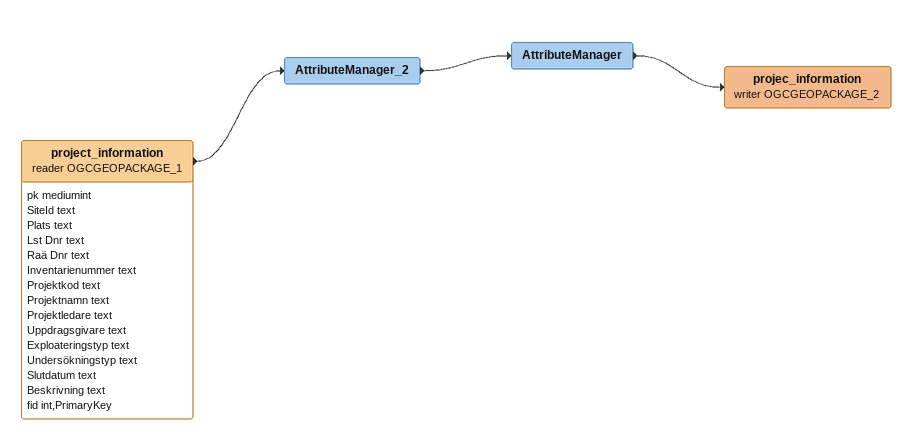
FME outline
project_information (reader OGCGEOPACKAGE_1)
    attributes: pk mediumint, SiteId text, Plats text, Lst Dnr text, Raä Dnr text, Inventarienummer text, Projektkod text, Projektnamn text, Projektledare text, Uppdragsgivare text, Exploateringstyp text, Undersökningstyp text, Slutdatum text, Beskrivning text, fid int,PrimaryKey
    -> AttributeManager_2
AttributeManager_2
    -> AttributeManager
AttributeManager
    -> projec_information (writer OGCGEOPACKAGE_2)
projec_information (writer OGCGEOPACKAGE_2)
